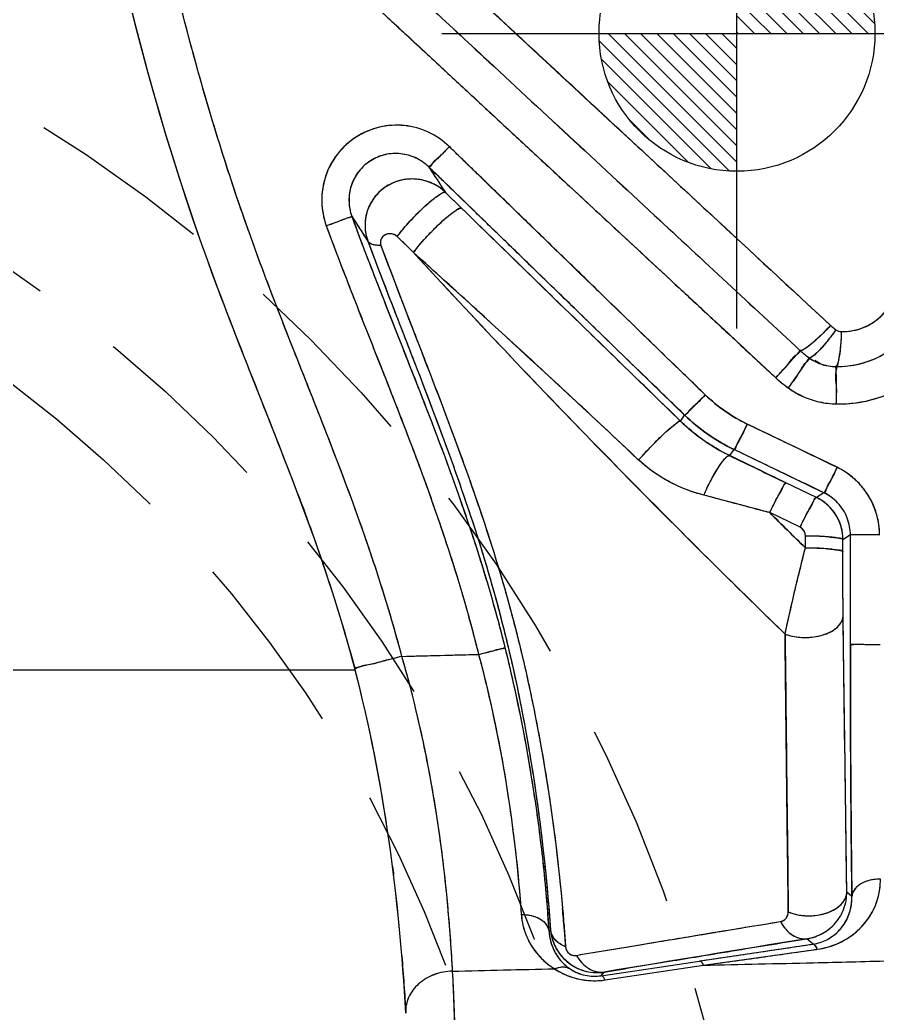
# Model space of a CAD drawing. Header units: millimetres. Extents: x 29875 to 31218, y -21313 to -20364.
# Drawn here: x 30561.32 to 30570.64, y -20678.9 to -20668.09 of the extents above; entities that cross this region are included whole.
import ezdxf

# ---------------------------------------------------------------- set-up
doc = ezdxf.new("R2010")
doc.units = ezdxf.units.MM
doc.header["$LTSCALE"] = 8
doc.linetypes.add('CENTER2', pattern=[1.125, 0.75, -0.125, 0.125, -0.125])
doc.linetypes.add('HIDDEN', pattern=[0.375, 0.25, -0.125])
for name, color, linetype in [('Cav-cor', 30, 'Continuous'), ('PIN', 5, 'Continuous'), ('PRODUCT', 1, 'Continuous'), ('SP', 3, 'Continuous')]:
    doc.layers.add(name, color=color, linetype=linetype)

# ---------------------------------------------------------------- blocks, each defined once
blk = doc.blocks.new('20160826.095208')
at = {"layer": 'SP', "linetype": 'HIDDEN'}
for radius in [16.5, 15, 14]:
    blk.add_circle((0, 0), radius, dxfattribs=at)

msp = doc.modelspace()

# ---------------------------------------------------------------- hatches: boundary and pattern name
at = {"layer": 'PIN', "linetype": 'Continuous'}
h = msp.add_hatch(dxfattribs=at)
h.set_pattern_fill('ANSI31', color=3, angle=90, style=0)
h.set_pattern_definition([(135, (63869.637, -41350.5996), (-0.08838834765, -0.08838834765), [])])
h.paths.add_polyline_path([(30569.12, -20668.239), (30567.62, -20668.239, 0.414214), (30569.12, -20669.739)])
h.paths.add_polyline_path([(30569.12, -20666.739), (30569.12, -20668.239), (30570.62, -20668.239, 0.414214)])

# ---------------------------------------------------------------- linework, layer by layer
at = {"layer": 'Cav-cor', "color": 241}
for p, q in [((30568.551, -20672.391), (30565.769, -20669.692)), ((30566.126, -20670.141), (30565.95, -20669.969)), ((30565.604, -20670.623), (30565.426, -20670.45)), ((30568.506, -20672.456), (30568.551, -20672.391)), ((30570.208, -20672.959), (30569.231, -20672.488)), ((30569.041, -20672.832), (30569.088, -20672.765)), ((30570.018, -20673.213), (30569.088, -20672.765)), ((30569.983, -20673.287), (30569.653, -20673.128)), ((30570.065, -20673.235), (30569.983, -20673.287)), ((30570.065, -20673.235), (30570.018, -20673.213)), ((30569.806, -20673.611), (30569.476, -20673.452)), ((30569.864, -20673.834), (30569.864, -20673.703)), ((30570.353, -20673.695), (30570.272, -20673.746)), ((30570.67, -20673.695), (30570.353, -20673.695)), ((30570.353, -20673.746), (30570.353, -20673.695)), ((30570.272, -20673.878), (30570.272, -20673.746)), ((30570.353, -20674.887), (30570.353, -20673.746)), ((30565.476, -20675.015), (30566.311, -20674.994)), ((30564.969, -20675.165), (30558.311, -20675.165)), ((30570.37, -20677.627), (30570.314, -20677.579)), ((30570.37, -20677.627), (30570.369, -20677.581)), ((30567.076, -20677.993), (30567.077, -20678.009)), ((30567.077, -20678.009), (30567.093, -20677.99)), ((30569.948, -20678.144), (30569.881, -20678.086)), ((30569.891, -20678.153), (30569.948, -20678.144)), ((30568.749, -20678.323), (30569.891, -20678.153)), ((30568.757, -20678.375), (30569.899, -20678.215)), ((30569.899, -20678.215), (30569.957, -20678.206)), ((30569.957, -20678.206), (30569.993, -20678.201)), ((30567.644, -20678.489), (30568.713, -20678.329)), ((30568.713, -20678.329), (30568.749, -20678.323)), ((30568.757, -20678.375), (30570.677, -20678.329)), ((30566.028, -20678.44), (30567.137, -20678.413)), ((30567.644, -20678.489), (30567.675, -20678.449)), ((30567.688, -20678.535), (30568.757, -20678.375))]:
    msp.add_line(p, q, dxfattribs=at)
for centre, radius, start, end in [((32445.235, -18647.323), 2759.156, 227.07324, 227.188297), ((30615.754, -20637.252), 59.589, 212.98285, 213.30061), ((30639.374, -20622.239), 88.57, 212.80858, 213.01742), ((30460.951, -20786.606), 156.218, 46.71886, 47.93979), ((30640.302, -20601.968), 101.456, 222.58606, 225.85722), ((30570.209, -20670.843), 1.02, 269.067, 2.9533), ((30570.559, -20670.959), 0.621, 227.1677, 234.1518), ((30570.224, -20670.842), 1.428, 269.0716, 338.0574), ((30570.499, -20670.939), 1.02, 227.1504, 234.2182), ((30570.201, -20671.353), 0.51, 234.2183, 269.067), ((30570.209, -20670.838), 1.025, 269.1054, 284.0743), ((30570.211, -20670.847), 1.015, 284.0838, 288.0285), ((30570.514, -20670.937), 1.429, 227.1281, 234.1964), ((30570.216, -20671.351), 0.918, 234.1942, 269.0517), ((30569.99, -20670.917), 1.745, 225.9036, 244.2353), ((30569.979, -20670.916), 2.053, 225.9276, 244.2563), ((30569.935, -20670.99), 2.047, 225.7359, 244.1159), ((30706.684, -20388.477), 315.917, 244.17062, 244.29387), ((30569.853, -20673.695), 0.817, 359.9916, 64.2661), ((30569.762, -20673.746), 0.51, 359.9808, 64.3162), ((30640.293, -20602.074), 100.548, 225.22607, 225.53636), ((30569.762, -20673.703), 0.102, 359.859, 64.2659), ((31983.105, -20660.063), 1413.538, 180.596253, 180.718729), ((30764.537, -20675.087), 194.184, 179.94076, 180.7358), ((30570.487, -20677.63), 0.117, 169.1247, 178.6766), ((30567.514, -20677.771), 0.74, 184.0627, 195.6553), ((30547.914, -20679.355), 19.211, 4.0662, 4.615), ((30544.705, -20679.782), 22.609, 4.5758, 5.1368), ((30567.52, -20677.769), 0.747, 195.6699, 214.9614), ((30566.936, -20678.024), 0.142, 6.0147, 9.9654), ((30567.26, -20677.97), 0.168, 186.5017, 191.046), ((30567.595, -20677.947), 0.504, 184.8703, 234.8386), ((30544.103, -20679.831), 23.214, 4.0894, 4.576), ((30729.73, -21657.004), 991.883, 99.274077, 99.403196), ((30569.876, -20677.665), 0.485, 278.5969, 297.0031), ((30569.875, -20677.359), 0.85, 277.9802, 285.7553), ((30536.381, -20680.042), 29.69, 0.0774, 3.094), ((30567.57, -20678.006), 0.488, 258.0026, 278.6392)]:
    msp.add_arc(centre, radius, start, end, dxfattribs=at)
for points, knots in [([(30564.969, -20675.165), (30564.935, -20675.034), (30564.52, -20673.519), (30562.784, -20669.729), (30561.224, -20662.089), (30562.402, -20651.902), (30566.219, -20642.287), (30571.82, -20638.931), (30574.038, -20637.976), (30574.421, -20637.822)], [0, 0, 0, 0, 0.009599, 0.111218, 0.291735, 0.549911, 0.832713, 0.971362, 1, 1, 1, 1]), ([(30565.476, -20675.015), (30565.373, -20674.623), (30565.135, -20673.848), (30564.709, -20672.709), (30564.258, -20671.581), (30563.675, -20670.068), (30563.084, -20668.128), (30562.583, -20665.746), (30562.29, -20663.33), (30562.172, -20660.09), (30562.377, -20657.658), (30562.62, -20656.057)], [0, 0, 0, 0, 0.06251, 0.12503, 0.187554, 0.250078, 0.375091, 0.500111, 0.625131, 0.750149, 1, 1, 1, 1]), ([(30565.706, -20667.882), (30565.925, -20668.085), (30566.764, -20668.865), (30568.131, -20670.133), (30569.278, -20671.198), (30569.805, -20671.687)], [0, 0, 0, 0, 0.160438, 0.61428, 1, 1, 1, 1]), ([(30565.992, -20669.47), (30565.927, -20669.407), (30565.774, -20669.301), (30565.505, -20669.227), (30565.227, -20669.245), (30564.971, -20669.354), (30564.765, -20669.542), (30564.633, -20669.787), (30564.591, -20670.063), (30564.624, -20670.246), (30564.655, -20670.331)], [0, 0, 0, 0, 0.125005, 0.249973, 0.374931, 0.4999, 0.624914, 0.749961, 0.875003, 1, 1, 1, 1]), ([(30565.992, -20669.47), (30565.965, -20669.498), (30565.925, -20669.54), (30565.873, -20669.592), (30565.84, -20669.625), (30565.812, -20669.652), (30565.793, -20669.671), (30565.781, -20669.682), (30565.775, -20669.687), (30565.771, -20669.69), (30565.77, -20669.692), (30565.769, -20669.692)], [0, 0, 0, 0, 0.375832, 0.54785, 0.699003, 0.823986, 0.917813, 0.951942, 0.977175, 0.993251, 1, 1, 1, 1]), ([(30565.769, -20669.692), (30565.728, -20669.652), (30565.632, -20669.586), (30565.465, -20669.539), (30565.291, -20669.549), (30565.13, -20669.616), (30565.001, -20669.734), (30564.918, -20669.888), (30564.892, -20670.06), (30564.913, -20670.175), (30564.932, -20670.229)], [0, 0, 0, 0, 0.124808, 0.249571, 0.374396, 0.499359, 0.624493, 0.749728, 0.874939, 1, 1, 1, 1]), ([(30565.95, -20669.969), (30565.908, -20669.928), (30565.81, -20669.862), (30565.641, -20669.816), (30565.466, -20669.827), (30565.306, -20669.894), (30565.177, -20670.009), (30565.094, -20670.16), (30565.066, -20670.332), (30565.088, -20670.446), (30565.108, -20670.5)], [0, 0, 0, 0, 0.12683, 0.253228, 0.378739, 0.503191, 0.626918, 0.750473, 0.874818, 1, 1, 1, 1]), ([(30565.426, -20670.45), (30565.466, -20670.394), (30565.537, -20670.31), (30565.64, -20670.202), (30565.723, -20670.122), (30565.8, -20670.054), (30565.865, -20670.004), (30565.91, -20669.975), (30565.937, -20669.966), (30565.947, -20669.967), (30565.949, -20669.969)], [0, 0, 0, 0, 0.287166, 0.454562, 0.618876, 0.766096, 0.883607, 0.962124, 0.985571, 1, 1, 1, 1]), ([(30565.604, -20670.623), (30565.644, -20670.566), (30565.715, -20670.483), (30565.818, -20670.375), (30565.9, -20670.295), (30565.978, -20670.227), (30566.043, -20670.176), (30566.088, -20670.148), (30566.114, -20670.138), (30566.124, -20670.139), (30566.126, -20670.141)], [0, 0, 0, 0, 0.28745, 0.454979, 0.619422, 0.766723, 0.884206, 0.962537, 0.98581, 1, 1, 1, 1]), ([(30568.506, -20672.456), (30568.307, -20672.263), (30567.514, -20671.492), (30566.72, -20670.72), (30566.126, -20670.141)], [0, 0, 0, 0, 0.250451, 1, 1, 1, 1]), ([(30564.655, -20670.331), (30564.691, -20670.318), (30564.742, -20670.3), (30564.807, -20670.276), (30564.848, -20670.261), (30564.882, -20670.248), (30564.907, -20670.239), (30564.923, -20670.232), (30564.93, -20670.23), (30564.932, -20670.229)], [0, 0, 0, 0, 0.380727, 0.552761, 0.703057, 0.82677, 0.91936, 0.977788, 1, 1, 1, 1]), ([(30564.932, -20670.229), (30565.075, -20670.618), (30565.378, -20671.391), (30565.838, -20672.548), (30566.193, -20673.524), (30566.439, -20674.317), (30566.547, -20674.718), (30566.597, -20674.919)], [0, 0, 0, 0, 0.250004, 0.500011, 0.750001, 0.875001, 1, 1, 1, 1]), ([(30564.655, -20670.331), (30564.797, -20670.719), (30565.098, -20671.487), (30565.556, -20672.637), (30565.909, -20673.607), (30566.154, -20674.395), (30566.261, -20674.794), (30566.311, -20674.994)], [0, 0, 0, 0, 0.250005, 0.500012, 0.750001, 0.875002, 1, 1, 1, 1]), ([(30565.426, -20670.45), (30565.408, -20670.432), (30565.361, -20670.411), (30565.292, -20670.425), (30565.252, -20670.465), (30565.241, -20670.508), (30565.244, -20670.533), (30565.249, -20670.545)], [0, 0, 0, 0, 0.285295, 0.516354, 0.735028, 0.857122, 1, 1, 1, 1]), ([(30565.108, -20670.5), (30565.247, -20670.874), (30565.536, -20671.616), (30565.962, -20672.72), (30566.343, -20673.815), (30566.546, -20674.55), (30566.632, -20674.914)], [0, 0, 0, 0, 0.256487, 0.510967, 0.760016, 1, 1, 1, 1]), ([(30565.249, -20670.545), (30565.231, -20670.545), (30565.199, -20670.545), (30565.15, -20670.537), (30565.116, -20670.518), (30565.108, -20670.5)], [0, 0, 0, 0, 0.340658, 0.618609, 1, 1, 1, 1]), ([(30565.249, -20670.545), (30565.384, -20670.912), (30565.667, -20671.64), (30566.085, -20672.724), (30566.462, -20673.802), (30566.667, -20674.525), (30566.755, -20674.885)], [0, 0, 0, 0, 0.255483, 0.509399, 0.758652, 1, 1, 1, 1]), ([(30570.254, -20671.482), (30570.336, -20671.484), (30570.503, -20671.454), (30570.714, -20671.311), (30570.85, -20671.096), (30570.875, -20670.927), (30570.87, -20670.845)], [0, 0, 0, 0, 0.248954, 0.499135, 0.749844, 1, 1, 1, 1]), ([(30570.137, -20671.415), (30570.084, -20671.473), (30570.007, -20671.551), (30569.907, -20671.636), (30569.864, -20671.668), (30569.844, -20671.678)], [0, 0, 0, 0, 0.594992, 0.831809, 1, 1, 1, 1]), ([(30570.196, -20671.463), (30570.188, -20671.474), (30570.157, -20671.517), (30570.124, -20671.559), (30570.099, -20671.589)], [0, 0, 0, 0, 0.254244, 1, 1, 1, 1]), ([(30570.254, -20671.482), (30570.253, -20671.531), (30570.248, -20671.622), (30570.236, -20671.739), (30570.22, -20671.817), (30570.207, -20671.853), (30570.197, -20671.863), (30570.193, -20671.863)], [0, 0, 0, 0, 0.377312, 0.694549, 0.907692, 0.967875, 1, 1, 1, 1]), ([(30570.099, -20671.589), (30570.077, -20671.617), (30570.036, -20671.665), (30569.98, -20671.723), (30569.939, -20671.757), (30569.915, -20671.769), (30569.905, -20671.768), (30569.903, -20671.766)], [0, 0, 0, 0, 0.390356, 0.699394, 0.903231, 0.962886, 1, 1, 1, 1]), ([(30569.542, -20671.984), (30569.56, -20671.965), (30569.594, -20671.928), (30569.644, -20671.873), (30569.69, -20671.823), (30569.729, -20671.779), (30569.758, -20671.746), (30569.776, -20671.725), (30569.787, -20671.712), (30569.795, -20671.702), (30569.801, -20671.694), (30569.804, -20671.69), (30569.806, -20671.687), (30569.805, -20671.687)], [0, 0, 0, 0, 0.195324, 0.383854, 0.557162, 0.708158, 0.831827, 0.881906, 0.923478, 0.956282, 0.980076, 0.994649, 1, 1, 1, 1]), ([(30569.679, -20672.096), (30569.694, -20672.075), (30569.723, -20672.033), (30569.766, -20671.973), (30569.805, -20671.917), (30569.839, -20671.868), (30569.863, -20671.832), (30569.879, -20671.808), (30569.888, -20671.794), (30569.894, -20671.783), (30569.9, -20671.775), (30569.902, -20671.77), (30569.903, -20671.767), (30569.903, -20671.766)], [0, 0, 0, 0, 0.195093, 0.383497, 0.556757, 0.707761, 0.831472, 0.881581, 0.923186, 0.956027, 0.979866, 0.994501, 1, 1, 1, 1]), ([(30569.844, -20671.678), (30569.837, -20671.683), (30569.825, -20671.689), (30569.809, -20671.69), (30569.805, -20671.687)], [0, 0, 0, 0, 0.652684, 1, 1, 1, 1]), ([(30570.2, -20672.269), (30570.201, -20672.243), (30570.202, -20672.191), (30570.202, -20672.116), (30570.202, -20672.046), (30570.201, -20671.985), (30570.2, -20671.936), (30570.198, -20671.902), (30570.197, -20671.882), (30570.196, -20671.871), (30570.194, -20671.866), (30570.193, -20671.863), (30570.193, -20671.863)], [0, 0, 0, 0, 0.193832, 0.381623, 0.55474, 0.705909, 0.82996, 0.922066, 0.955105, 0.979148, 0.994024, 1, 1, 1, 1]), ([(30568.775, -20672.17), (30568.748, -20672.198), (30568.707, -20672.239), (30568.656, -20672.292), (30568.622, -20672.325), (30568.595, -20672.352), (30568.576, -20672.37), (30568.564, -20672.381), (30568.558, -20672.387), (30568.554, -20672.389), (30568.552, -20672.391), (30568.551, -20672.391)], [0, 0, 0, 0, 0.375866, 0.547852, 0.698964, 0.823904, 0.917705, 0.951831, 0.977072, 0.993173, 1, 1, 1, 1]), ([(30568.051, -20672.879), (30568.096, -20672.828), (30568.166, -20672.752), (30568.262, -20672.655), (30568.332, -20672.588), (30568.395, -20672.532), (30568.44, -20672.494), (30568.47, -20672.472), (30568.486, -20672.462), (30568.497, -20672.456), (30568.504, -20672.455), (30568.506, -20672.456)], [0, 0, 0, 0, 0.325677, 0.495533, 0.654746, 0.792672, 0.899926, 0.939837, 0.969712, 0.989465, 1, 1, 1, 1]), ([(30569.231, -20672.488), (30569.214, -20672.524), (30569.189, -20672.575), (30569.156, -20672.64), (30569.135, -20672.682), (30569.117, -20672.716), (30569.105, -20672.739), (30569.097, -20672.752), (30569.093, -20672.759), (30569.09, -20672.763), (30569.088, -20672.765), (30569.088, -20672.765)], [0, 0, 0, 0, 0.376306, 0.548178, 0.699073, 0.823775, 0.917397, 0.95148, 0.976724, 0.992902, 1, 1, 1, 1]), ([(30568.76, -20673.262), (30568.784, -20673.206), (30568.834, -20673.101), (30568.903, -20672.981), (30568.957, -20672.902), (30568.99, -20672.862), (30569.015, -20672.838), (30569.035, -20672.83), (30569.041, -20672.832)], [0, 0, 0, 0, 0.348672, 0.667379, 0.795745, 0.895448, 0.96268, 1, 1, 1, 1]), ([(30568.76, -20673.262), (30568.629, -20673.228), (30568.374, -20673.131), (30568.151, -20672.972), (30568.051, -20672.879)], [0, 0, 0, 0, 0.49726, 1, 1, 1, 1]), ([(30570.208, -20672.959), (30570.191, -20672.994), (30570.166, -20673.045), (30570.134, -20673.11), (30570.112, -20673.152), (30570.095, -20673.186), (30570.082, -20673.209), (30570.074, -20673.222), (30570.07, -20673.229), (30570.067, -20673.233), (30570.065, -20673.235), (30570.065, -20673.235)], [0, 0, 0, 0, 0.376359, 0.548219, 0.69909, 0.823766, 0.917367, 0.951445, 0.976689, 0.992875, 1, 1, 1, 1]), ([(30569.476, -20673.452), (30569.497, -20673.409), (30569.527, -20673.348), (30569.567, -20673.271), (30569.593, -20673.223), (30569.615, -20673.183), (30569.63, -20673.157), (30569.64, -20673.142), (30569.646, -20673.134), (30569.649, -20673.13), (30569.652, -20673.128), (30569.653, -20673.128)], [0, 0, 0, 0, 0.383569, 0.554951, 0.703976, 0.826277, 0.917794, 0.95114, 0.97595, 0.99212, 1, 1, 1, 1]), ([(30569.476, -20673.452), (30569.416, -20673.436), (30569.177, -20673.373), (30568.938, -20673.309), (30568.76, -20673.262)], [0, 0, 0, 0, 0.251804, 1, 1, 1, 1]), ([(30569.806, -20673.611), (30569.827, -20673.568), (30569.858, -20673.507), (30569.897, -20673.43), (30569.923, -20673.382), (30569.945, -20673.342), (30569.96, -20673.316), (30569.97, -20673.301), (30569.976, -20673.293), (30569.98, -20673.289), (30569.982, -20673.287), (30569.983, -20673.287)], [0, 0, 0, 0, 0.383569, 0.554951, 0.703977, 0.826278, 0.917795, 0.951141, 0.975951, 0.992121, 1, 1, 1, 1]), ([(30569.864, -20673.703), (30569.915, -20673.703), (30569.99, -20673.705), (30570.086, -20673.71), (30570.147, -20673.715), (30570.197, -20673.721), (30570.235, -20673.729), (30570.258, -20673.735), (30570.271, -20673.742), (30570.272, -20673.746)], [0, 0, 0, 0, 0.372733, 0.542552, 0.691691, 0.815285, 0.908915, 0.970136, 1, 1, 1, 1]), ([(30569.643, -20674.773), (30569.674, -20674.626), (30569.746, -20674.312), (30569.822, -20674), (30569.864, -20673.834)], [0, 0, 0, 0, 0.468925, 1, 1, 1, 1]), ([(30569.864, -20673.834), (30569.881, -20673.834), (30569.949, -20673.835), (30570.016, -20673.837), (30570.066, -20673.84)], [0, 0, 0, 0, 0.258865, 1, 1, 1, 1]), ([(30570.066, -20673.84), (30570.094, -20673.842), (30570.144, -20673.846), (30570.207, -20673.854), (30570.247, -20673.863), (30570.266, -20673.871), (30570.271, -20673.876), (30570.272, -20673.878)], [0, 0, 0, 0, 0.39751, 0.706415, 0.908014, 0.966573, 1, 1, 1, 1]), ([(30570.274, -20674.573), (30570.274, -20674.52), (30570.272, -20674.288), (30570.271, -20674.057), (30570.272, -20673.878)], [0, 0, 0, 0, 0.229114, 1, 1, 1, 1]), ([(30569.643, -20674.773), (30569.708, -20674.797), (30569.849, -20674.82), (30570.023, -20674.798), (30570.144, -20674.748), (30570.214, -20674.699), (30570.261, -20674.64), (30570.274, -20674.595), (30570.274, -20674.573)], [0, 0, 0, 0, 0.282206, 0.569566, 0.699553, 0.814034, 0.912698, 1, 1, 1, 1]), ([(30570.314, -20677.579), (30570.311, -20677.333), (30570.297, -20676.331), (30570.284, -20675.329), (30570.274, -20674.573)], [0, 0, 0, 0, 0.245273, 1, 1, 1, 1]), ([(30566.755, -20674.885), (30566.815, -20675.131), (30567.025, -20676.079), (30567.159, -20677.043), (30567.224, -20677.758)], [0, 0, 0, 0, 0.261093, 1, 1, 1, 1]), ([(30570.677, -20674.888), (30570.637, -20674.888), (30570.578, -20674.888), (30570.502, -20674.888), (30570.454, -20674.887), (30570.414, -20674.887), (30570.384, -20674.887), (30570.365, -20674.886), (30570.356, -20674.887), (30570.353, -20674.887)], [0, 0, 0, 0, 0.374028, 0.546284, 0.697896, 0.823409, 0.91774, 0.977394, 1, 1, 1, 1]), ([(30565.476, -20675.015), (30565.443, -20675.023), (30565.323, -20675.055), (30565.203, -20675.086), (30565.115, -20675.107)], [0, 0, 0, 0, 0.273481, 1, 1, 1, 1]), ([(30566.028, -20678.44), (30566.016, -20678.219), (30565.935, -20677.065), (30565.738, -20675.914), (30565.476, -20675.015)], [0, 0, 0, 0, 0.190611, 1, 1, 1, 1]), ([(30566.311, -20674.994), (30566.348, -20674.985), (30566.4, -20674.972), (30566.467, -20674.954), (30566.51, -20674.943), (30566.545, -20674.934), (30566.569, -20674.928), (30566.583, -20674.924), (30566.59, -20674.922), (30566.594, -20674.92), (30566.596, -20674.92), (30566.597, -20674.919)], [0, 0, 0, 0, 0.38071, 0.552729, 0.703007, 0.826702, 0.919275, 0.952886, 0.977703, 0.993478, 1, 1, 1, 1]), ([(30566.311, -20674.994), (30566.378, -20675.247), (30566.597, -20676.179), (30566.726, -20677.131), (30566.775, -20677.824)], [0, 0, 0, 0, 0.274112, 1, 1, 1, 1]), ([(30566.597, -20674.919), (30566.66, -20675.175), (30566.873, -20676.128), (30567.005, -20677.098), (30567.062, -20677.809)], [0, 0, 0, 0, 0.269602, 1, 1, 1, 1]), ([(30566.632, -20674.914), (30566.695, -20675.179), (30566.91, -20676.194), (30567.038, -20677.227), (30567.093, -20677.99)], [0, 0, 0, 0, 0.262473, 1, 1, 1, 1]), ([(30565.115, -20675.107), (30565.094, -20675.113), (30565.064, -20675.12), (30565.027, -20675.129), (30565.005, -20675.134), (30564.988, -20675.138), (30564.975, -20675.141), (30564.969, -20675.141), (30564.964, -20675.143), (30564.964, -20675.142)], [0, 0, 0, 0, 0.423381, 0.59566, 0.739097, 0.851984, 0.933469, 0.98294, 1, 1, 1, 1]), ([(30570.677, -20677.437), (30570.64, -20677.437), (30570.57, -20677.446), (30570.475, -20677.48), (30570.403, -20677.534), (30570.377, -20677.583), (30570.372, -20677.608)], [0, 0, 0, 0, 0.294242, 0.567337, 0.802146, 1, 1, 1, 1]), ([(30569.678, -20677.794), (30569.742, -20677.822), (30569.885, -20677.848), (30570.061, -20677.824), (30570.183, -20677.77), (30570.254, -20677.717), (30570.302, -20677.652), (30570.314, -20677.602), (30570.314, -20677.579)], [0, 0, 0, 0, 0.276756, 0.559287, 0.688806, 0.8048, 0.907225, 1, 1, 1, 1]), ([(30569.881, -20678.086), (30569.94, -20678.077), (30570.057, -20678.037), (30570.2, -20677.921), (30570.293, -20677.762), (30570.315, -20677.64), (30570.314, -20677.579)], [0, 0, 0, 0, 0.249858, 0.498728, 0.748362, 1, 1, 1, 1]), ([(30570.106, -20678.178), (30570.189, -20678.154), (30570.34, -20678.085), (30570.518, -20677.924), (30570.635, -20677.729), (30570.67, -20677.583), (30570.677, -20677.509)], [0, 0, 0, 0, 0.276813, 0.525237, 0.761898, 1, 1, 1, 1]), ([(30570.322, -20677.86), (30570.33, -20677.843), (30570.359, -20677.768), (30570.371, -20677.687), (30570.37, -20677.627)], [0, 0, 0, 0, 0.244041, 1, 1, 1, 1]), ([(30566.775, -20677.824), (30566.811, -20677.822), (30566.881, -20677.829), (30566.975, -20677.864), (30567.046, -20677.921), (30567.071, -20677.974), (30567.076, -20677.999)], [0, 0, 0, 0, 0.287784, 0.555234, 0.791038, 1, 1, 1, 1]), ([(30569.593, -20677.899), (30569.616, -20677.895), (30569.661, -20677.869), (30569.678, -20677.819), (30569.678, -20677.794)], [0, 0, 0, 0, 0.487621, 1, 1, 1, 1]), ([(30567.374, -20678.267), (30567.555, -20678.237), (30568.294, -20678.114), (30569.034, -20677.991), (30569.593, -20677.899)], [0, 0, 0, 0, 0.244051, 1, 1, 1, 1]), ([(30569.593, -20677.899), (30569.609, -20677.929), (30569.646, -20677.984), (30569.717, -20678.048), (30569.797, -20678.085), (30569.854, -20678.089), (30569.881, -20678.086)], [0, 0, 0, 0, 0.282835, 0.542817, 0.779346, 1, 1, 1, 1]), ([(30570.096, -20678.097), (30570.148, -20678.07), (30570.238, -20678.001), (30570.3, -20677.908), (30570.322, -20677.86)], [0, 0, 0, 0, 0.529638, 1, 1, 1, 1]), ([(30567.077, -20678.009), (30567.079, -20678.032), (30567.09, -20678.121), (30567.123, -20678.207), (30567.159, -20678.263)], [0, 0, 0, 0, 0.259613, 1, 1, 1, 1]), ([(30567.257, -20678.175), (30567.217, -20678.157), (30567.145, -20678.114), (30567.102, -20678.039), (30567.094, -20678.002)], [0, 0, 0, 0, 0.543337, 1, 1, 1, 1]), ([(30569.993, -20678.201), (30569.987, -20678.186), (30569.977, -20678.165), (30569.957, -20678.144), (30569.948, -20678.144)], [0, 0, 0, 0, 0.657563, 1, 1, 1, 1]), ([(30566.908, -20678.197), (30566.923, -20678.218), (30566.987, -20678.301), (30567.069, -20678.371), (30567.137, -20678.413)], [0, 0, 0, 0, 0.241574, 1, 1, 1, 1]), ([(30567.257, -20678.175), (30567.258, -20678.189), (30567.267, -20678.219), (30567.304, -20678.262), (30567.35, -20678.271), (30567.374, -20678.267)], [0, 0, 0, 0, 0.252831, 0.543967, 1, 1, 1, 1]), ([(30567.159, -20678.263), (30567.167, -20678.277), (30567.207, -20678.334), (30567.258, -20678.382), (30567.301, -20678.411)], [0, 0, 0, 0, 0.239405, 1, 1, 1, 1]), ([(30567.306, -20678.361), (30567.359, -20678.399), (30567.48, -20678.453), (30567.612, -20678.458), (30567.675, -20678.449)], [0, 0, 0, 0, 0.505234, 1, 1, 1, 1]), ([(30567.374, -20678.267), (30567.407, -20678.324), (30567.473, -20678.4), (30567.588, -20678.449), (30567.647, -20678.452), (30567.675, -20678.449)], [0, 0, 0, 0, 0.533237, 0.773083, 1, 1, 1, 1]), ([(30568.757, -20678.375), (30568.751, -20678.362), (30568.741, -20678.344), (30568.721, -20678.328), (30568.713, -20678.329)], [0, 0, 0, 0, 0.637318, 1, 1, 1, 1]), ([(30566.028, -20678.44), (30565.96, -20678.441), (30565.826, -20678.465), (30565.654, -20678.566), (30565.539, -20678.716), (30565.515, -20678.838), (30565.519, -20678.896)], [0, 0, 0, 0, 0.26978, 0.52894, 0.771042, 1, 1, 1, 1]), ([(30567.137, -20678.413), (30567.165, -20678.401), (30567.22, -20678.385), (30567.278, -20678.398), (30567.301, -20678.411)], [0, 0, 0, 0, 0.537878, 1, 1, 1, 1]), ([(30567.137, -20678.413), (30567.156, -20678.426), (30567.24, -20678.476), (30567.334, -20678.511), (30567.408, -20678.526)], [0, 0, 0, 0, 0.228983, 1, 1, 1, 1]), ([(30567.301, -20678.411), (30567.312, -20678.419), (30567.363, -20678.451), (30567.422, -20678.473), (30567.469, -20678.483)], [0, 0, 0, 0, 0.213773, 1, 1, 1, 1]), ([(30567.408, -20678.526), (30567.431, -20678.531), (30567.523, -20678.546), (30567.618, -20678.545), (30567.688, -20678.535)], [0, 0, 0, 0, 0.246205, 1, 1, 1, 1]), ([(30567.657, -20678.493), (30567.656, -20678.492), (30567.652, -20678.49), (30567.647, -20678.488), (30567.644, -20678.489)], [0, 0, 0, 0, 0.285447, 1, 1, 1, 1]), ([(30567.688, -20678.535), (30567.683, -20678.526), (30567.675, -20678.511), (30567.663, -20678.497), (30567.657, -20678.493)], [0, 0, 0, 0, 0.583459, 1, 1, 1, 1])]:
    msp.add_open_spline(points, degree=3, knots=knots, dxfattribs=at)
for points in [[(30564.039, -20666.874), (30565.873, -20668.578), (30567.708, -20670.281), (30569.542, -20671.984)], [(30568.775, -20672.17), (30567.848, -20671.27), (30566.92, -20670.37), (30565.992, -20669.47)], [(30570.196, -20671.463), (30570.212, -20671.475), (30570.233, -20671.482), (30570.254, -20671.482)], [(30570.214, -20673.344), (30570.171, -20673.3), (30570.12, -20673.262), (30570.065, -20673.235)], [(30570.319, -20673.512), (30570.296, -20673.45), (30570.259, -20673.392), (30570.214, -20673.344)], [(30570.353, -20673.695), (30570.353, -20673.633), (30570.342, -20673.57), (30570.319, -20673.512)], [(30565.519, -20678.896), (30565.448, -20677.627), (30565.284, -20676.375), (30564.969, -20675.165)]]:
    msp.add_open_spline(points, degree=3, dxfattribs=at)
at = {"layer": 'PIN', "color": 3, "linetype": 'CENTER2'}
for p, q in [((30569.12, -20671.449), (30569.12, -20665.029)), ((30565.91, -20668.239), (30572.33, -20668.239))]:
    msp.add_line(p, q, dxfattribs=at)
at = {"layer": 'PIN', "color": 3, "linetype": 'Continuous'}
msp.add_circle((30569.12, -20668.239), 1.5, dxfattribs=at)
at = {"layer": 'PRODUCT'}
for p, q in [((30568.506, -20672.456), (30568.551, -20672.391)), ((30569.041, -20672.832), (30569.088, -20672.765)), ((30569.983, -20673.287), (30569.653, -20673.128)), ((30570.065, -20673.235), (30569.983, -20673.287)), ((30569.806, -20673.611), (30569.476, -20673.452)), ((30569.864, -20673.834), (30569.864, -20673.703)), ((30570.353, -20673.695), (30570.272, -20673.746)), ((30570.67, -20673.695), (30570.353, -20673.695)), ((30570.272, -20673.878), (30570.272, -20673.746)), ((30570.37, -20677.627), (30570.314, -20677.579)), ((30567.077, -20678.009), (30567.093, -20677.99)), ((30569.948, -20678.144), (30569.881, -20678.086)), ((30567.644, -20678.489), (30568.713, -20678.329)), ((30567.688, -20678.535), (30568.757, -20678.375))]:
    msp.add_line(p, q, dxfattribs=at)
msp.add_arc((30570.499, -20670.939), 1.02, 227.1504, 234.2182, dxfattribs=at)
for points, start_tangent, end_tangent in [([(30564.347, -20673.252), (30563.366, -20670.712), (30561.784, -20663.189), (30562.099, -20655.975)], (-0.352455, 0.935829), (0.150459, 0.988616)), ([(30565.476, -20675.015), (30565.372, -20674.637), (30565.26, -20674.268), (30565.139, -20673.897), (30565.006, -20673.514), (30564.857, -20673.108), (30564.689, -20672.669), (30564.501, -20672.189), (30564.292, -20671.661), (30564.064, -20671.075), (30563.822, -20670.421), (30563.575, -20669.695), (30563.33, -20668.892), (30563.089, -20668.004), (30562.861, -20667.024), (30562.657, -20665.973), (30562.488, -20664.87), (30562.356, -20663.702), (30562.268, -20662.442), (30562.234, -20661.056), (30562.269, -20659.534), (30562.391, -20657.879), (30562.62, -20656.057)], (-0.252615, 0.967567), (0.150383, 0.988628)), ([(30564.039, -20666.874), (30564.388, -20667.198), (30564.708, -20667.495), (30565.004, -20667.77), (30565.277, -20668.024), (30565.397, -20668.136)], (0.732479, -0.68079), (0.732664, -0.680591)), ([(30566.076, -20667.645), (30567.493, -20668.961), (30568.845, -20670.217), (30570.137, -20671.415)], (0.732139, -0.681155), (0.73331, -0.679895)), ([(30565.706, -20667.882), (30566.364, -20668.493), (30568.224, -20670.219), (30569.805, -20671.687)], (0.732737, -0.680512), (0.733141, -0.680077)), ([(30565.397, -20668.136), (30565.526, -20668.255), (30565.751, -20668.464), (30565.954, -20668.653), (30566.142, -20668.827), (30566.321, -20668.993), (30566.497, -20669.157), (30566.677, -20669.324), (30566.866, -20669.5), (30567.073, -20669.692), (30567.303, -20669.905), (30567.553, -20670.137), (30567.823, -20670.388), (30568.113, -20670.658), (30568.428, -20670.949), (30568.768, -20671.265), (30569.138, -20671.609), (30569.542, -20671.984)], (0.732664, -0.680591), (0.732893, -0.680344)), ([(30565.992, -20669.47), (30565.767, -20669.315), (30565.507, -20669.242), (30565.237, -20669.259), (30564.984, -20669.364), (30564.777, -20669.552), (30564.645, -20669.801), (30564.606, -20670.075), (30564.655, -20670.331)], (-0.717839, 0.696209), (0.342266, -0.939603)), ([(30565.992, -20669.47), (30565.884, -20669.581), (30565.802, -20669.662), (30565.769, -20669.692)], (-0.695872, -0.718166), (-0.999243, 0.038906)), ([(30568.775, -20672.17), (30568.432, -20671.837), (30568.126, -20671.54), (30567.852, -20671.274), (30567.605, -20671.035), (30567.382, -20670.818), (30567.18, -20670.622), (30566.996, -20670.444), (30566.83, -20670.282), (30566.678, -20670.135), (30566.54, -20670.001), (30566.414, -20669.879), (30566.297, -20669.766), (30566.189, -20669.661), (30566.088, -20669.563), (30565.992, -20669.47)], (-0.717537, 0.69652), (-0.717754, 0.696297)), ([(30565.769, -20669.692), (30565.628, -20669.594), (30565.465, -20669.549), (30565.296, -20669.558), (30565.138, -20669.624), (30565.008, -20669.741), (30564.926, -20669.897), (30564.902, -20670.069), (30564.932, -20670.229)], (-0.717127, 0.696942), (0.34212, -0.939656)), ([(30568.551, -20672.391), (30568.208, -20672.058), (30567.902, -20671.761), (30567.628, -20671.496), (30567.382, -20671.256), (30567.158, -20671.04), (30566.956, -20670.844), (30566.773, -20670.666), (30566.606, -20670.504), (30566.454, -20670.357), (30566.316, -20670.223), (30566.19, -20670.101), (30566.074, -20669.988), (30565.966, -20669.883), (30565.864, -20669.785), (30565.769, -20669.692)], (-0.717733, 0.696318), (-0.717768, 0.696282)), ([(30565.769, -20669.692), (30565.859, -20669.83), (30565.95, -20669.969)], (0.544368, -0.838846), (0.548976, -0.835838)), ([(30565.95, -20669.969), (30565.826, -20669.88), (30565.672, -20669.83), (30565.499, -20669.83), (30565.328, -20669.892), (30565.188, -20670.011), (30565.101, -20670.17), (30565.076, -20670.341)], (-0.718078, 0.695963), (0.031239, -0.999512)), ([(30565.426, -20670.45), (30565.527, -20670.325), (30565.658, -20670.186), (30565.791, -20670.063), (30565.896, -20669.985), (30565.949, -20669.969)], (0.577202, 0.816602), (0.79985, -0.6002)), ([(30566.126, -20670.141), (30566.038, -20670.055), (30565.95, -20669.969)], (-0.716262, 0.697831), (-0.716222, 0.697873)), ([(30565.604, -20670.623), (30565.705, -20670.497), (30565.836, -20670.358), (30565.969, -20670.236), (30566.073, -20670.157), (30566.126, -20670.141)], (0.579373, 0.815062), (0.796884, -0.604133)), ([(30568.506, -20672.456), (30567.977, -20671.942), (30567.404, -20671.385), (30566.787, -20670.784), (30566.126, -20670.141)], (-0.716893, 0.697184), (-0.716265, 0.697828)), ([(30564.655, -20670.331), (30564.793, -20670.281), (30564.894, -20670.243), (30564.932, -20670.229)], (0.939137, 0.343542), (0.819101, 0.573649)), ([(30564.932, -20670.229), (30565.104, -20670.687), (30565.3, -20671.191), (30565.524, -20671.759), (30565.777, -20672.406), (30566.038, -20673.105), (30566.263, -20673.76), (30566.443, -20674.343), (30566.597, -20674.919)], (0.343421, -0.939182), (0.241328, -0.970443)), ([(30564.932, -20670.229), (30565.019, -20670.364), (30565.108, -20670.5)], (0.541732, -0.840551), (0.544584, -0.838706)), ([(30564.655, -20670.331), (30564.829, -20670.794), (30565.026, -20671.301), (30565.25, -20671.869), (30565.502, -20672.514), (30565.761, -20673.208), (30565.983, -20673.854), (30566.16, -20674.428), (30566.311, -20674.994)], (0.343476, -0.939162), (0.241132, -0.970492)), ([(30565.076, -20670.341), (30565.108, -20670.5)], (0.031239, -0.999512), (0.350223, -0.936666)), ([(30565.426, -20670.45), (30565.401, -20670.432), (30565.369, -20670.42), (30565.333, -20670.419), (30565.298, -20670.429), (30565.268, -20670.451), (30565.249, -20670.481), (30565.243, -20670.514)], (-0.716886, 0.697191), (0.007128, -0.999975)), ([(30565.604, -20670.623), (30565.515, -20670.536), (30565.426, -20670.45)], (-0.717013, 0.69706), (-0.717006, 0.697067)), ([(30565.108, -20670.5), (30565.399, -20671.265), (30565.66, -20671.938), (30565.894, -20672.555), (30566.119, -20673.178), (30566.343, -20673.858), (30566.554, -20674.601), (30566.632, -20674.911)], (0.347546, -0.937663), (0.231274, -0.972889)), ([(30565.249, -20670.545), (30565.181, -20670.541), (30565.133, -20670.526), (30565.108, -20670.5)], (-0.999508, -0.031358), (-0.39923, 0.916851)), ([(30565.243, -20670.514), (30565.249, -20670.545)], (0.007128, -0.999975), (0.344108, -0.93893)), ([(30565.249, -20670.545), (30565.538, -20671.308), (30565.799, -20671.983), (30566.035, -20672.607), (30566.263, -20673.24), (30566.492, -20673.936), (30566.708, -20674.7), (30566.754, -20674.883)], (0.346523, -0.938041), (0.238435, -0.971158)), ([(30569.643, -20674.773), (30568.615, -20673.76), (30567.599, -20672.731), (30566.595, -20671.686), (30565.604, -20670.623)], (-0.717413, 0.696649), (-0.676483, 0.736458)), ([(30568.051, -20672.879), (30567.512, -20672.373), (30566.925, -20671.828), (30566.289, -20671.244), (30565.604, -20670.623)], (-0.727993, 0.685584), (-0.742281, 0.670089)), ([(30570.254, -20671.482), (30570.365, -20671.474), (30570.485, -20671.442), (30570.603, -20671.381), (30570.706, -20671.294), (30570.786, -20671.188), (30570.84, -20671.071), (30570.866, -20670.954), (30570.87, -20670.845)], (0.999763, -0.02178), (-0.057503, 0.998345)), ([(30570.2, -20672.269), (30570.624, -20672.212), (30571.012, -20672.032), (30571.33, -20671.744), (30571.548, -20671.375), (30571.647, -20670.96)], (0.999856, -0.016942), (0.083402, 0.996516)), ([(30570.137, -20671.415), (30570.025, -20671.531)], (-0.675653, -0.73722), (-0.719082, -0.694925)), ([(30570.137, -20671.415), (30570.166, -20671.44), (30570.196, -20671.463)], (0.733318, -0.679886), (0.810612, -0.585583)), ([(30570.025, -20671.531), (30569.922, -20671.623), (30569.844, -20671.678)], (-0.719082, -0.694925), (-0.852236, -0.523157)), ([(30570.196, -20671.463), (30570.099, -20671.589)], (-0.581826, -0.813313), (-0.631678, -0.775231)), ([(30570.254, -20671.482), (30570.242, -20671.675), (30570.22, -20671.813), (30570.193, -20671.863)], (-0.025103, -0.999685), (-0.999867, 0.016282)), ([(30570.196, -20671.463), (30570.223, -20671.477), (30570.254, -20671.482)], (0.810686, -0.585481), (0.999757, -0.022037)), ([(30570.099, -20671.589), (30570.01, -20671.692), (30569.94, -20671.754)], (-0.631678, -0.775231), (-0.793355, -0.60876)), ([(30569.542, -20671.984), (30569.677, -20671.837), (30569.773, -20671.729), (30569.805, -20671.687)], (0.679616, 0.733568), (-0.733143, 0.680075)), ([(30569.679, -20672.096), (30569.794, -20671.933), (30569.876, -20671.813), (30569.903, -20671.766)], (0.584183, 0.811622), (-0.811243, 0.58471)), ([(30569.844, -20671.678), (30569.805, -20671.687)], (-0.852236, -0.523157), (-0.733141, 0.680077)), ([(30569.94, -20671.754), (30569.903, -20671.766)], (-0.793355, -0.60876), (-0.811255, 0.584692)), ([(30569.903, -20671.766), (30569.992, -20671.818)], (0.811235, -0.58472), (0.912174, -0.409802)), ([(30570.525, -20671.813), (30570.763, -20671.699)], (0.950891, 0.309526), (0.839496, 0.543366)), ([(30569.967, -20671.793), (30570.064, -20671.849)], (0.852775, -0.522279), (0.880189, -0.474623)), ([(30569.992, -20671.818), (30570.023, -20671.831)], (0.912174, -0.409802), (0.937243, -0.348676)), ([(30570.023, -20671.831), (30570.055, -20671.842)], (0.937243, -0.348676), (0.958488, -0.285134)), ([(30570.055, -20671.842), (30570.09, -20671.85), (30570.193, -20671.863)], (0.958488, -0.285134), (0.999866, -0.016382)), ([(30570.2, -20672.269), (30570.202, -20672.066), (30570.199, -20671.917), (30570.193, -20671.863)], (0.016132, 0.99987), (-0.999867, 0.01629)), ([(30570.193, -20671.863), (30570.458, -20671.832)], (0.999863, -0.016556), (0.969937, 0.243355)), ([(30570.458, -20671.832), (30570.495, -20671.822), (30570.525, -20671.813)], (0.969937, 0.243355), (0.950891, 0.309526)), ([(30569.542, -20671.984), (30569.609, -20672.042), (30569.679, -20672.096)], (0.732788, -0.680457), (0.81102, -0.585018)), ([(30569.679, -20672.096), (30569.839, -20672.189), (30570.015, -20672.247), (30570.2, -20672.269)], (0.810993, -0.585055), (0.999862, -0.016595)), ([(30568.775, -20672.17), (30568.666, -20672.281), (30568.584, -20672.362), (30568.551, -20672.391)], (-0.69587, -0.718168), (-0.994318, 0.106449)), ([(30569.231, -20672.488), (30568.99, -20672.348), (30568.775, -20672.17)], (-0.901028, 0.433761), (-0.717434, 0.696627)), ([(30569.088, -20672.765), (30568.804, -20672.6), (30568.551, -20672.391)], (-0.901188, 0.433428), (-0.717729, 0.696323)), ([(30568.051, -20672.879), (30568.16, -20672.76), (30568.279, -20672.64), (30568.388, -20672.538), (30568.468, -20672.473), (30568.506, -20672.456)], (0.656614, 0.754227), (0.835678, -0.54922)), ([(30569.041, -20672.832), (30568.845, -20672.723), (30568.665, -20672.596), (30568.506, -20672.456)], (-0.899829, 0.436242), (-0.716718, 0.697363)), ([(30569.231, -20672.488), (30569.163, -20672.627), (30569.111, -20672.728), (30569.088, -20672.765)], (-0.432996, -0.901396), (-0.997428, -0.071678)), ([(30570.208, -20672.959), (30569.74, -20672.734), (30569.231, -20672.488)], (-0.901003, 0.433812), (-0.90101, 0.433797)), ([(30568.76, -20673.262), (30568.838, -20673.098), (30568.922, -20672.954), (30568.995, -20672.859), (30569.041, -20672.832)], (0.395958, 0.918269), (0.940404, -0.340059)), ([(30569.653, -20673.128), (30569.339, -20672.976), (30569.041, -20672.832)], (-0.901026, 0.433765), (-0.900075, 0.435735)), ([(30570.065, -20673.235), (30569.597, -20673.01), (30569.088, -20672.765)], (-0.901143, 0.433521), (-0.901149, 0.43351)), ([(30568.76, -20673.262), (30568.489, -20673.168), (30568.251, -20673.037), (30568.051, -20672.879)], (-0.967089, 0.254437), (-0.728219, 0.685345)), ([(30570.208, -20672.959), (30570.14, -20673.097), (30570.088, -20673.198), (30570.065, -20673.235)], (-0.433025, -0.901382), (-0.998094, -0.061709)), ([(30570.67, -20673.695), (30570.657, -20673.55), (30570.616, -20673.401), (30570.544, -20673.259), (30570.447, -20673.133), (30570.331, -20673.032), (30570.208, -20672.959)], (-0.000158, 1), (-0.901003, 0.433812)), ([(30569.476, -20673.452), (30569.559, -20673.286), (30569.623, -20673.169), (30569.653, -20673.128)], (0.437804, 0.89907), (0.995995, -0.08941)), ([(30564.347, -20673.252), (30564.647, -20674.09)], (0.352455, -0.935829), (0.31914, -0.947708)), ([(30564.361, -20673.288), (30564.347, -20673.252)], (-0.351407, 0.936223), (-0.352455, 0.935829)), ([(30564.964, -20675.142), (30564.862, -20674.773), (30564.361, -20673.288)], (-0.253023, 0.96746), (-0.351407, 0.936223)), ([(30569.476, -20673.452), (30569.109, -20673.354), (30568.76, -20673.262)], (-0.966531, 0.256548), (-0.966993, 0.254804)), ([(30569.806, -20673.611), (30569.889, -20673.445), (30569.953, -20673.328), (30569.983, -20673.287)], (0.437811, 0.899067), (0.996002, -0.089335)), ([(30570.196, -20673.478), (30570.102, -20673.366), (30569.983, -20673.287)], (-0.52551, 0.850787), (-0.901143, 0.433521)), ([(30570.353, -20673.695), (30570.345, -20673.604), (30570.319, -20673.512), (30570.275, -20673.423), (30570.214, -20673.344), (30570.141, -20673.281), (30570.065, -20673.235)], (0.00009, 1), (-0.901052, 0.433712)), ([(30569.864, -20673.834), (30569.67, -20673.644), (30569.476, -20673.452)], (-0.713694, 0.700458), (-0.70989, 0.704312)), ([(30570.254, -20673.61), (30570.196, -20673.478)], (-0.266551, 0.963821), (-0.52551, 0.850787)), ([(30569.864, -20673.703), (30569.86, -20673.676), (30569.849, -20673.649), (30569.83, -20673.627), (30569.806, -20673.611)], (0.002009, 0.999998), (-0.900843, 0.434146)), ([(30570.272, -20673.746), (30570.254, -20673.61)], (0.000287, 1), (-0.266551, 0.963821)), ([(30569.864, -20673.703), (30570.066, -20673.709), (30570.215, -20673.725), (30570.272, -20673.746)], (0.999998, -0.001853), (0.160373, -0.987056)), ([(30570.353, -20674.887), (30570.353, -20674.463), (30570.353, -20674.066), (30570.353, -20673.695)], (0.000067, 1), (-0.000001, 1)), ([(30569.643, -20674.773), (30569.667, -20674.665), (30569.694, -20674.539), (30569.726, -20674.402), (30569.76, -20674.256), (30569.796, -20674.11), (30569.831, -20673.967), (30569.864, -20673.834)], (0.206361, 0.978476), (0.244716, 0.969595)), ([(30569.864, -20673.834), (30570.066, -20673.84)], (0.999998, -0.001853), (0.994968, -0.100194)), ([(30570.066, -20673.84), (30570.215, -20673.856), (30570.272, -20673.878)], (0.994968, -0.100194), (0.160373, -0.987056)), ([(30570.274, -20674.573), (30570.274, -20674.494), (30570.273, -20674.401), (30570.272, -20674.3), (30570.272, -20674.192), (30570.272, -20674.083), (30570.272, -20673.977), (30570.272, -20673.878)], (-0.012436, 0.999923), (0.001875, 0.999998)), ([(30569.643, -20674.773), (30569.805, -20674.808), (30569.977, -20674.8), (30570.13, -20674.752), (30570.235, -20674.671), (30570.274, -20674.573)], (0.937441, -0.348145), (0.024483, 0.9997)), ([(30570.314, -20677.579), (30570.301, -20676.603), (30570.288, -20675.6), (30570.274, -20674.573)], (-0.014235, 0.999899), (-0.012437, 0.999923)), ([(30569.678, -20677.794), (30569.666, -20676.813), (30569.654, -20675.805), (30569.643, -20674.773)], (-0.012589, 0.999921), (-0.010496, 0.999945)), ([(30566.754, -20674.883), (30566.887, -20675.466), (30567.019, -20676.165), (30567.112, -20676.772), (30567.177, -20677.296), (30567.224, -20677.758)], (0.238435, -0.971158), (0.089555, -0.995982)), ([(30570.67, -20674.888), (30570.514, -20674.888), (30570.398, -20674.887), (30570.353, -20674.887)], (-1, -0.000072), (-0.976944, 0.213494)), ([(30570.37, -20677.627), (30570.363, -20677.018), (30570.358, -20676.342), (30570.354, -20675.626), (30570.353, -20674.887)], (-0.0138, 0.999905), (0.000056, 1)), ([(30564.908, -20674.938), (30564.964, -20675.142)], (0.266793, -0.963754), (0.253026, -0.96746)), ([(30565.476, -20675.015), (30565.282, -20675.065), (30565.115, -20675.107), (30565.003, -20675.135), (30564.964, -20675.142)], (-0.967289, -0.253678), (-0.253027, 0.967459)), ([(30565.476, -20675.015), (30565.891, -20675.004), (30566.311, -20674.994)], (0.999683, 0.025169), (0.999691, 0.02487)), ([(30566.028, -20678.44), (30566.019, -20678.279), (30566.005, -20678.075), (30565.985, -20677.826), (30565.957, -20677.533), (30565.919, -20677.197), (30565.868, -20676.827), (30565.805, -20676.438), (30565.73, -20676.046), (30565.647, -20675.668), (30565.561, -20675.322), (30565.476, -20675.015)], (-0.052101, 0.998642), (-0.279792, 0.960061)), ([(30566.311, -20674.994), (30566.454, -20674.958), (30566.558, -20674.931), (30566.597, -20674.919)], (0.970346, 0.24172), (0.663199, 0.748443)), ([(30566.311, -20674.994), (30566.501, -20675.802), (30566.637, -20676.57), (30566.725, -20677.255), (30566.775, -20677.824)], (0.256602, -0.966517), (0.070639, -0.997502)), ([(30566.597, -20674.919), (30566.791, -20675.804), (30566.932, -20676.643), (30567.024, -20677.39), (30567.061, -20677.799)], (0.241235, -0.970467), (0.080977, -0.996716)), ([(30566.632, -20674.911), (30566.729, -20675.346), (30566.858, -20676.027), (30566.95, -20676.619), (30567.014, -20677.13), (30567.06, -20677.582), (30567.093, -20677.99)], (0.231274, -0.972889), (0.072358, -0.997379)), ([(30565.519, -20678.896), (30564.964, -20675.142)], (-0.055226, 0.998474), (-0.253023, 0.96746)), ([(30565.375, -20677.302), (30565.387, -20677.394)], (0.126655, -0.991947), (0.122035, -0.992526)), ([(30569.993, -20678.201), (30570.114, -20678.175), (30570.231, -20678.131), (30570.341, -20678.069), (30570.443, -20677.988), (30570.53, -20677.89), (30570.598, -20677.782), (30570.646, -20677.667), (30570.672, -20677.55), (30570.68, -20677.437)], (0.990316, 0.138832), (-0.010955, 0.99994)), ([(30570.68, -20677.437), (30570.527, -20677.462), (30570.413, -20677.532), (30570.37, -20677.627)], (-1, 0.000105), (-0.021847, -0.999761)), ([(30569.678, -20677.794), (30569.84, -20677.834), (30570.014, -20677.827), (30570.168, -20677.775), (30570.275, -20677.687), (30570.314, -20677.579)], (0.922265, -0.386558), (0.021394, 0.999771)), ([(30569.948, -20678.144), (30570.024, -20678.127), (30570.096, -20678.097), (30570.164, -20678.055), (30570.227, -20678), (30570.28, -20677.934), (30570.322, -20677.86), (30570.35, -20677.783), (30570.366, -20677.704), (30570.37, -20677.627)], (0.988791, 0.149303), (-0.022102, 0.999756)), ([(30566.775, -20677.824), (30566.921, -20677.845), (30567.03, -20677.912), (30567.077, -20678.009)], (0.999565, 0.029507), (0.104615, -0.994513)), ([(30566.775, -20677.824), (30566.801, -20677.971), (30566.848, -20678.094), (30566.867, -20678.132)], (0.070881, -0.997485), (0.485754, -0.874096)), ([(30567.061, -20677.799), (30567.076, -20677.991)], (0.080977, -0.996716), (0.070967, -0.997479)), ([(30567.224, -20677.758), (30567.242, -20677.978)], (0.089555, -0.995982), (0.079841, -0.996808)), ([(30569.593, -20677.899), (30569.629, -20677.885), (30569.657, -20677.859), (30569.673, -20677.827), (30569.678, -20677.794)], (0.986699, 0.162558), (-0.012301, 0.999924)), ([(30568.828, -20678.025), (30569.593, -20677.899)], (0.986534, 0.163558), (0.986617, 0.163053)), ([(30569.593, -20677.899), (30569.673, -20678.007)], (0.470893, -0.88219), (0.721046, -0.692887)), ([(30570.065, -20678.02), (30570.206, -20677.896)], (0.859562, 0.511032), (0.61481, 0.788675)), ([(30567.076, -20677.991), (30567.077, -20678.009)], (0.070967, -0.997479), (0.070038, -0.997544)), ([(30567.077, -20678.009), (30567.093, -20678.109), (30567.121, -20678.193), (30567.159, -20678.263), (30567.202, -20678.322), (30567.25, -20678.371), (30567.301, -20678.411)], (0.060032, -0.998196), (0.826508, -0.562925)), ([(30567.095, -20678.003), (30567.092, -20677.989)], (-0.194618, 0.980879), (-0.113058, 0.993588)), ([(30567.093, -20677.99), (30567.136, -20678.155)], (0.08489, -0.99639), (0.409007, -0.912531)), ([(30567.257, -20678.175), (30567.174, -20678.126), (30567.118, -20678.062), (30567.095, -20678.003)], (-0.916588, 0.399833), (-0.194618, 0.980879)), ([(30567.242, -20677.978), (30567.257, -20678.175)], (0.079841, -0.996808), (0.071331, -0.997453)), ([(30568.667, -20678.052), (30568.828, -20678.025)], (0.986516, 0.163667), (0.986534, 0.163558)), ([(30569.673, -20678.007), (30569.774, -20678.072), (30569.881, -20678.086)], (0.721046, -0.692887), (0.991955, 0.12659)), ([(30569.881, -20678.086), (30570.065, -20678.02)], (0.98917, 0.146776), (0.859562, 0.511032)), ([(30566.867, -20678.132), (30566.908, -20678.197), (30566.978, -20678.283), (30567.055, -20678.355), (30567.137, -20678.413)], (0.485754, -0.874096), (0.85115, -0.524923)), ([(30567.374, -20678.267), (30568.089, -20678.148), (30568.667, -20678.052)], (0.986366, 0.164565), (0.986516, 0.163667)), ([(30568.705, -20678.279), (30569.12, -20678.21), (30569.881, -20678.086)], (0.986738, 0.162319), (0.986918, 0.161222)), ([(30568.749, -20678.323), (30569.341, -20678.235), (30569.948, -20678.144)], (0.989024, 0.147758), (0.989084, 0.147351)), ([(30569.993, -20678.201), (30569.977, -20678.17), (30569.962, -20678.15), (30569.948, -20678.144)], (-0.392167, 0.919894), (-0.998304, -0.058221)), ([(30567.136, -20678.155), (30567.235, -20678.301)], (0.409007, -0.912531), (0.697561, -0.716526)), ([(30567.257, -20678.175), (30567.265, -20678.208), (30567.285, -20678.238), (30567.314, -20678.259), (30567.345, -20678.268), (30567.374, -20678.267)], (0.071037, -0.997474), (0.986372, 0.164528)), ([(30568.757, -20678.375), (30569.385, -20678.287), (30569.957, -20678.206)], (0.990266, 0.13919), (0.990319, 0.138809)), ([(30569.957, -20678.206), (30569.993, -20678.201)], (0.990319, 0.138809), (0.990321, 0.138799)), ([(30565.476, -20678.272), (30565.519, -20678.896)], (0.081044, -0.996711), (0.055225, -0.998474)), ([(30567.235, -20678.301), (30567.377, -20678.403)], (0.697561, -0.716526), (0.898663, -0.43864)), ([(30567.374, -20678.267), (30567.459, -20678.373), (30567.563, -20678.436), (30567.675, -20678.449)], (0.493437, -0.869782), (0.991696, 0.128604)), ([(30567.675, -20678.449), (30568.385, -20678.331), (30568.705, -20678.279)], (0.986559, 0.163405), (0.986738, 0.162319)), ([(30568.713, -20678.329), (30568.749, -20678.323)], (0.989021, 0.147772), (0.989024, 0.147758)), ([(30568.757, -20678.375), (30568.742, -20678.349), (30568.727, -20678.333), (30568.713, -20678.329)], (-0.450361, 0.892846), (-0.997697, -0.067828)), ([(30568.757, -20678.375), (30569.953, -20678.347)], (0.99972, 0.023654), (0.999722, 0.023593)), ([(30569.953, -20678.347), (30570.77, -20678.327), (30572.79, -20678.28)], (0.999722, 0.023593), (0.999725, 0.023468)), ([(30566.028, -20678.44), (30565.827, -20678.477), (30565.659, -20678.578), (30565.55, -20678.725), (30565.519, -20678.896)], (-0.999866, -0.016381), (0.055226, -0.998474)), ([(30566.028, -20678.44), (30566.582, -20678.426), (30567.137, -20678.413)], (0.999716, 0.023817), (0.999718, 0.023747)), ([(30566.071, -20680.002), (30566.059, -20679.202), (30566.028, -20678.44)], (-0.0026, 0.999997), (-0.05523, 0.998474)), ([(30567.137, -20678.413), (30567.197, -20678.395), (30567.252, -20678.394), (30567.301, -20678.411)], (0.912937, 0.4081), (0.860806, -0.508933)), ([(30567.137, -20678.413), (30567.265, -20678.482), (30567.408, -20678.526), (30567.555, -20678.543), (30567.688, -20678.535)], (0.833832, -0.552018), (0.989036, 0.147677)), ([(30567.301, -20678.411), (30567.38, -20678.455), (30567.469, -20678.483), (30567.561, -20678.494), (30567.644, -20678.489)], (0.826513, -0.562917), (0.988641, 0.150299)), ([(30567.377, -20678.403), (30567.53, -20678.45), (30567.675, -20678.449)], (0.898663, -0.43864), (0.989255, 0.146199)), ([(30567.644, -20678.489), (30567.659, -20678.469), (30567.675, -20678.449)], (0.621241, 0.783619), (0.620649, 0.784089)), ([(30567.688, -20678.535), (30567.672, -20678.509), (30567.657, -20678.493), (30567.644, -20678.489)], (-0.450361, 0.892846), (-0.997697, -0.067828))]:
    msp.add_spline(points, degree=3, dxfattribs=dict(at, start_tangent=start_tangent, end_tangent=end_tangent))

# ---------------------------------------------------------------- block references
at = {"layer": 'SP'}
msp.add_blockref('20160826.095208', (30552.82, -20683.239), dxfattribs=at)

doc.saveas('drawing.dxf')
